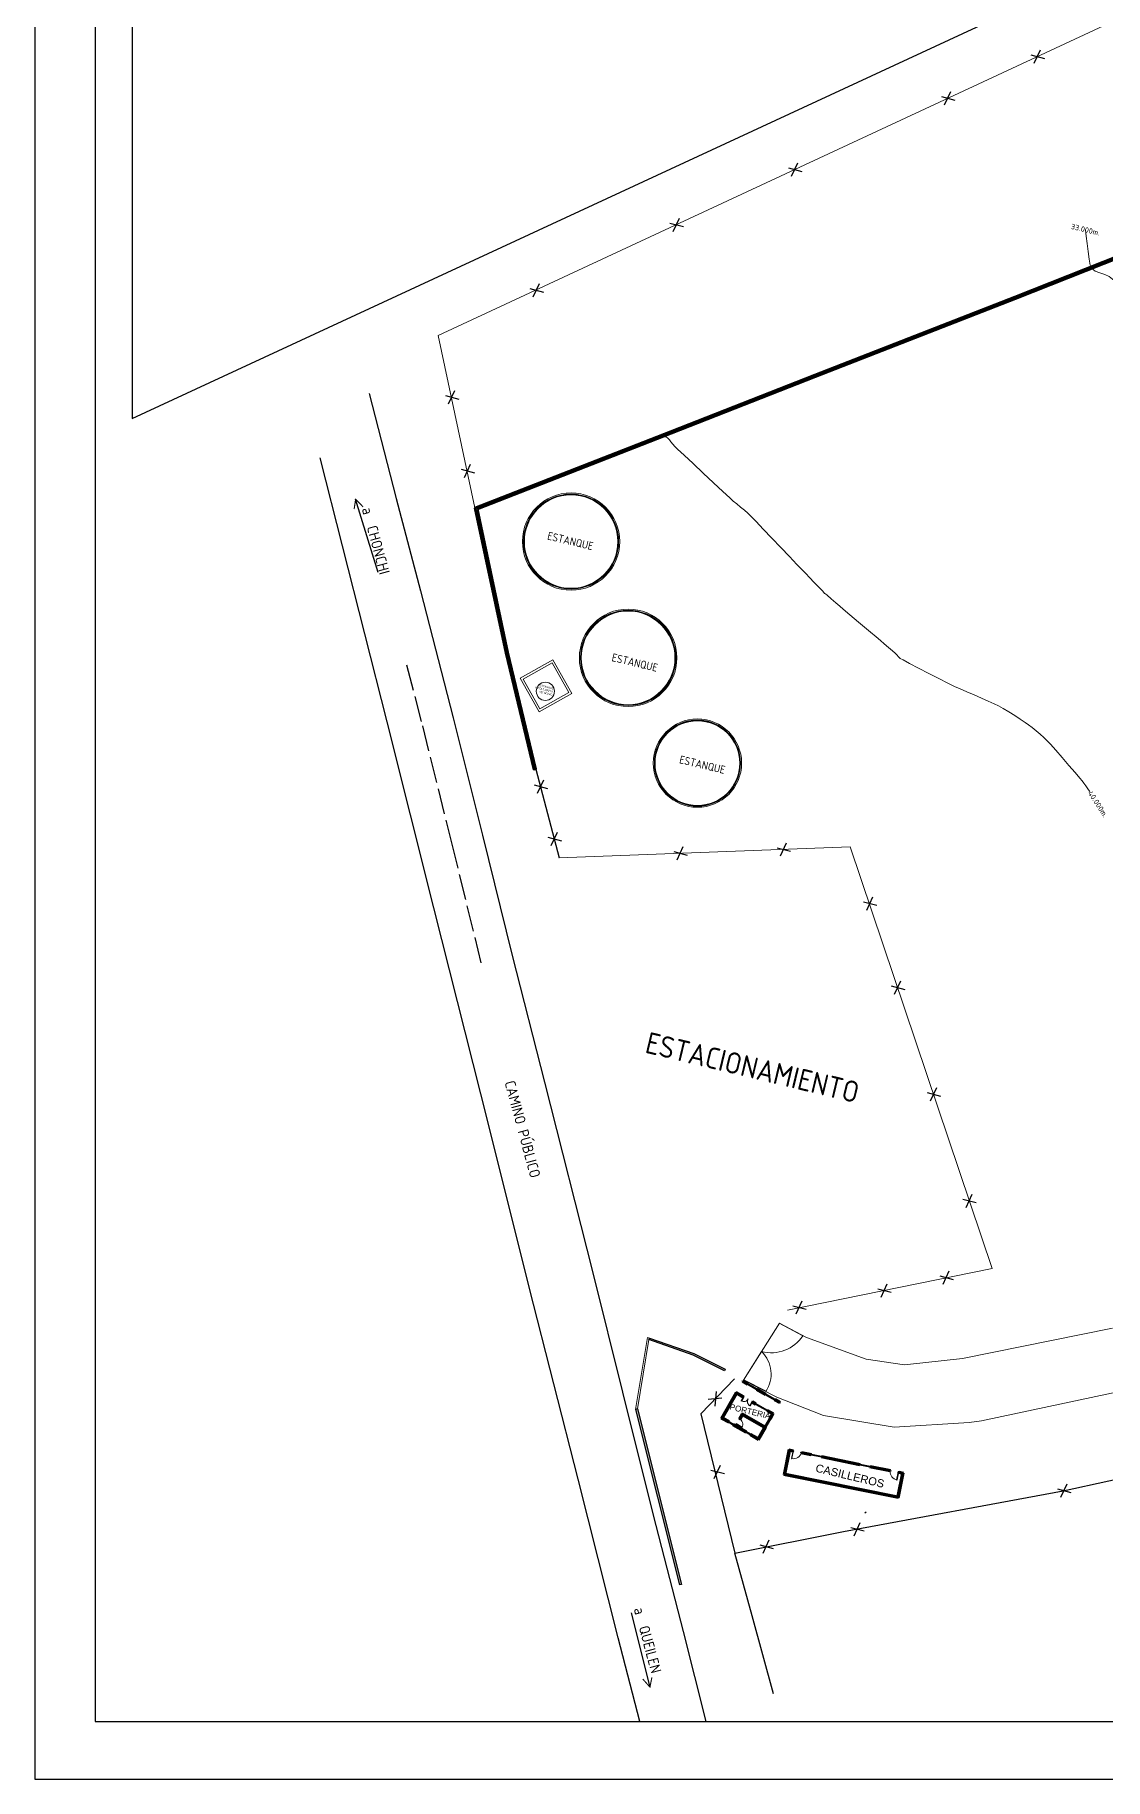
# Model space of a CAD drawing. Header units: inches. Extents: x 725.5 to 800.4, y -655.3 to -591.9.
# Drawn here: x 725.5 to 745.27, y -655.28 to -623.06 of the extents above; entities that cross this region are included whole.
import ezdxf

# ---------------------------------------------------------------- set-up
doc = ezdxf.new("R2010")
doc.units = ezdxf.units.IN
doc.header["$MEASUREMENT"] = 0
doc.linetypes.add('ACAD_ISO02W100', pattern=[15, 12, -3])
doc.linetypes.add('CONTINUA', pattern=[0])
for name, color, linetype in [('023_MUROS_2', 7, 'Continuous'), ('101_FORMATO_E', 7, 'Continuous'), ('A_TEXTOLOCAL', 3, 'Continuous'), ('BARRERA', 7, 'Continuous'), ('CERCO', 7, 'Continuous'), ('EJE', 7, 'Continuous')]:
    doc.layers.add(name, color=color, linetype=linetype)
doc.layers.add('ACHUTECH', color=24, linetype='Continuous', lineweight=18)
doc.layers.add('muro', color=7, linetype='Continuous', lineweight=70)
doc.styles.get("Standard").update_dxf_attribs({"font": 'isocp2.shx'})
doc.styles.add('TEXTO-100', font='romans.shx', dxfattribs={"height": 0.15})

# ---------------------------------------------------------------- blocks, each defined once
blk = doc.blocks.new('A$C5E903277')
at = {"layer": 'CERCO'}
for p, q in [((1.05, 0.09), (0, 0.98)), ((0.22, 0), (0.87, 1.13))]:
    blk.add_line(p, q, dxfattribs=at)
blk = doc.blocks.new('A$C4D580E90')
at = {"color": 7}
for p, q in [((2.3, 7.82), (2.3, 8.8)), ((2.4, 8.8), (2.4, 7.82)), ((2.3, 3.19), (2.3, 4.15)), ((2.4, 4.15), (2.4, 3.19))]:
    blk.add_line(p, q, dxfattribs=at)
at = {"layer": '023_MUROS_2', "color": 7, "lineweight": 50}
for p, q in [((0, 10.94), (2.4, 10.94)), ((0, 0), (0, 10.94)), ((0.1, 10.84), (2.3, 10.84)), ((0.1, 0.1), (0.1, 10.84)), ((2.3, 10.84), (2.3, 10.54)), ((2.4, 10.54), (2.3, 10.54)), ((2.4, 10.94), (2.4, 10.54)), ((2.4, 9.74), (2.3, 9.74)), ((2.3, 9.74), (2.3, 8.8)), ((2.4, 8.8), (2.3, 8.8)), ((2.4, 9.74), (2.4, 8.8)), ((2.4, 7.82), (2.3, 7.82)), ((2.3, 4.15), (2.3, 7.82)), ((2.4, 7.82), (2.4, 4.15)), ((2.4, 4.15), (2.3, 4.15)), ((2.4, 3.19), (2.3, 3.19)), ((2.3, 1.25), (2.3, 3.19)), ((2.4, 3.19), (2.4, 1.25)), ((2.3, 0.1), (0.1, 0.1)), ((2.4, 1.25), (2.3, 1.25)), ((2.4, 0.45), (2.3, 0.45)), ((2.3, 0.45), (2.3, 0.1)), ((2.4, 0.45), (2.4, 0)), ((2.4, 0), (0, 0))]:
    blk.add_line(p, q, dxfattribs=at)
at = {"layer": 'A_TEXTOLOCAL', "color": 7, "lineweight": 30}
for p, q in [((2.4, 10.54), (1.63, 10.54)), ((1.63, 10.54), (1.63, 10.5)), ((1.63, 10.5), (2.4, 10.5)), ((2.4, 10.5), (2.4, 10.54)), ((2.35, 8.8), (2.35, 7.82)), ((2.35, 4.15), (2.35, 3.19)), ((2.4, 0.49), (1.63, 0.49)), ((1.63, 0.49), (1.63, 0.45)), ((1.63, 0.45), (2.4, 0.45)), ((2.4, 0.45), (2.4, 0.49))]:
    blk.add_line(p, q, dxfattribs=at)
at = {"layer": 'ACHUTECH', "color": 7, "linetype": 'CONTINUA', "lineweight": 13, "ltscale": 500}
for centre, radius, start, end in [((2.41, 10.52), 0.78, 178.5308, 269.2798), ((2.42, 0.47), 0.789, 98.6551, 181.4525)]:
    blk.add_arc(centre, radius, start, end, dxfattribs=at)
blk = doc.blocks.new('A$C4EFA50AD')
at = {"layer": 'ACHUTECH', "color": 7, "linetype": 'CONTINUA', "lineweight": 13, "ltscale": 500}
for p, q in [((0, 3.6), (3.5, 3.6)), ((0, 0), (0, 3.6)), ((0.2, 3.4), (3.3, 3.4)), ((0.2, 0.2), (0.2, 3.4)), ((3.3, 3.4), (3.3, 0.2)), ((3.5, 3.6), (3.5, 0)), ((3.5, 0), (0, 0)), ((3.3, 0.2), (0.2, 0.2))]:
    blk.add_line(p, q, dxfattribs=at)
blk.add_circle((1.45, 1.38), 0.85, dxfattribs=at)

msp = doc.modelspace()

# ---------------------------------------------------------------- hatches: boundary and pattern name
at = {"layer": 'BARRERA'}
for points in [[(736.844, -647.163), (736.854, -647.135), (737.673, -647.421), (738.252, -647.71), (738.239, -647.737), (737.662, -647.448)], [(736.634, -648.442), (736.596, -648.452), (737.41, -651.695), (737.448, -651.685)]]:
    msp.add_hatch(color=256, dxfattribs=at).paths.add_polyline_path(points)
at = {"layer": 'muro'}
msp.add_hatch(color=256, dxfattribs=at).paths.add_polyline_path([(734.239, -634.471), (733.675, -631.821), (737.256, -630.426), (739.921, -629.377), (743.617, -627.934), (749.489, -625.61), (756.896, -622.696), (759.656, -621.567), (759.641, -621.531), (756.881, -622.659), (749.474, -625.574), (743.603, -627.897), (739.907, -629.34), (737.242, -630.389), (733.629, -631.797), (734.201, -634.479), (734.719, -636.633), (734.757, -636.624)])

# ---------------------------------------------------------------- linework, layer by layer
at = {"color": 7}
for p, q in [((738.672, -647.975), (738.843, -648.073)), ((738.833, -648.09), (738.662, -647.992)), ((739.165, -648.28), (738.994, -648.182)), ((739.004, -648.165), (739.175, -648.263)), ((739.025, -648.481), (738.811, -648.359)), ((738.821, -648.342), (739.035, -648.464)), ((738.985, -648.77), (739.07, -648.621)), ((738.395, -648.741), (738.318, -648.697)), ((738.328, -648.679), (738.404, -648.723)), ((738.713, -648.923), (738.636, -648.879)), ((738.646, -648.862), (738.723, -648.906)), ((739.087, -648.631), (739.002, -648.779))]:
    msp.add_line(p, q, dxfattribs=at)
at = {"layer": '023_MUROS_2', "color": 7, "lineweight": 50}
for p, q in [((738.57, -647.939), (738.58, -647.922)), ((738.662, -647.992), (738.57, -647.939)), ((738.672, -647.975), (738.58, -647.922)), ((738.662, -647.992), (738.672, -647.975)), ((738.181, -648.618), (738.458, -648.134)), ((738.208, -648.611), (738.466, -648.161)), ((738.458, -648.134), (738.597, -648.213)), ((738.466, -648.161), (738.587, -648.231)), ((738.833, -648.09), (738.843, -648.073)), ((738.994, -648.182), (738.833, -648.09)), ((739.004, -648.165), (738.843, -648.073)), ((738.994, -648.182), (739.004, -648.165)), ((739.165, -648.28), (739.175, -648.263)), ((739.258, -648.333), (739.165, -648.28)), ((739.267, -648.316), (739.175, -648.263)), ((738.318, -648.697), (738.181, -648.618)), ((738.328, -648.679), (738.208, -648.611)), ((738.567, -648.531), (738.512, -648.626)), ((738.575, -648.557), (738.53, -648.636)), ((738.567, -648.531), (738.985, -648.77)), ((738.575, -648.557), (738.975, -648.787)), ((738.749, -648.324), (738.811, -648.359)), ((738.759, -648.307), (738.821, -648.342)), ((738.821, -648.342), (738.811, -648.359)), ((739.035, -648.464), (739.025, -648.481)), ((739.025, -648.481), (739.119, -648.535)), ((739.035, -648.464), (739.146, -648.528)), ((739.07, -648.621), (739.119, -648.535)), ((739.087, -648.631), (739.07, -648.621)), ((739.146, -648.528), (739.087, -648.631)), ((739.258, -648.333), (739.267, -648.316)), ((738.318, -648.697), (738.328, -648.679)), ((738.396, -648.742), (738.406, -648.724)), ((738.636, -648.879), (738.396, -648.742)), ((738.406, -648.724), (738.444, -648.746)), ((738.454, -648.729), (738.444, -648.746)), ((738.471, -648.739), (738.461, -648.756)), ((738.461, -648.756), (738.646, -648.862)), ((738.512, -648.626), (738.53, -648.636)), ((738.636, -648.879), (738.646, -648.862)), ((738.715, -648.924), (738.724, -648.907)), ((738.868, -649.012), (738.715, -648.924)), ((738.724, -648.907), (738.861, -648.985)), ((738.975, -648.787), (738.861, -648.985)), ((739.002, -648.779), (738.868, -649.012)), ((739.002, -648.779), (738.985, -648.77))]:
    msp.add_line(p, q, dxfattribs=at)
at = {"layer": '101_FORMATO_E', "color": 7}
for p, q in [((725.502, -591.885), (725.502, -655.282)), ((726.617, -592.981), (726.617, -654.22)), ((727.298, -595.644), (727.298, -630.145)), ((727.298, -630.145), (754.746, -617.42)), ((726.617, -654.22), (799.296, -654.22)), ((726.617, -654.22), (799.296, -654.22)), ((725.502, -655.282), (800.363, -655.282)), ((725.502, -655.282), (800.363, -655.282))]:
    msp.add_line(p, q, dxfattribs=at)
at = {"layer": 'A_TEXTOLOCAL', "color": 7, "lineweight": 30}
for p, q in [((738.597, -648.213), (738.55, -648.295)), ((738.557, -648.299), (738.55, -648.295)), ((738.557, -648.299), (738.604, -648.217)), ((738.604, -648.217), (738.597, -648.213)), ((738.667, -647.983), (738.838, -648.081)), ((738.999, -648.174), (739.17, -648.272)), ((738.752, -648.303), (738.706, -648.384)), ((738.713, -648.388), (738.706, -648.384)), ((738.713, -648.388), (738.759, -648.307)), ((738.759, -648.307), (738.752, -648.303)), ((738.816, -648.35), (739.03, -648.473)), ((738.323, -648.688), (738.4, -648.732)), ((738.458, -648.722), (738.454, -648.729)), ((738.454, -648.729), (738.561, -648.791)), ((738.565, -648.784), (738.458, -648.722)), ((738.565, -648.784), (738.561, -648.791)), ((738.641, -648.87), (738.718, -648.914)), ((738.993, -648.775), (739.078, -648.626))]:
    msp.add_line(p, q, dxfattribs=at)
at = {"layer": 'ACHUTECH', "color": 7, "linetype": 'CONTINUA', "lineweight": 13, "ltscale": 500}
for p, q in [((725.502, -591.885), (725.502, -655.282)), ((732.952, -628.616), (775.589, -608.753)), ((732.952, -628.616), (733.629, -631.797)), ((735.184, -638.265), (740.562, -638.061)), ((740.562, -638.061), (743.181, -645.849)), ((739.403, -646.621), (743.181, -645.849)), ((739.255, -646.857), (738.592, -647.912)), ((739.685, -647.096), (739.252, -646.862)), ((739.752, -647.126), (739.255, -646.857)), ((745.409, -646.949), (742.635, -647.514)), ((736.596, -648.452), (736.817, -647.123)), ((736.634, -648.442), (736.844, -647.163)), ((736.817, -647.123), (736.854, -647.135)), ((740.856, -647.525), (739.752, -647.126)), ((738.592, -647.912), (738.924, -647.384)), ((741.565, -647.632), (740.856, -647.525)), ((742.635, -647.514), (741.565, -647.632)), ((738.592, -647.912), (739.206, -648.224)), ((738.595, -647.906), (739.007, -648.116)), ((738.597, -648.213), (738.587, -648.231)), ((739.206, -648.224), (740.071, -648.566)), ((742.99, -648.661), (745.676, -648.089)), ((738.759, -648.307), (738.749, -648.324)), ((740.071, -648.566), (741.371, -648.782)), ((738.454, -648.729), (738.471, -648.739)), ((741.371, -648.782), (742.762, -648.696)), ((742.762, -648.696), (742.99, -648.661)), ((726.617, -654.22), (795.677, -654.22))]:
    msp.add_line(p, q, dxfattribs=at)
for points, elevation in [([(746.442, -628.428), (746.442, -628.428), (746.442, -628.428), (746.442, -628.428), (746.442, -628.428), (746.442, -628.428), (746.37, -628.371), (746.24, -628.264), (746.072, -628.124), (745.886, -627.967), (745.7, -627.812), (745.535, -627.675), (745.409, -627.572), (745.343, -627.522), (745.267, -627.489), (745.174, -627.459), (745.085, -627.425), (745.022, -627.378), (744.996, -627.312), (744.974, -627.201), (744.955, -627.064), (744.939, -626.916), (744.923, -626.777), (744.908, -626.663)], 6.505), ([(744.985, -637.035), (744.983, -637.032), (744.952, -636.988), (744.916, -636.936), (744.879, -636.885), (744.846, -636.842), (744.803, -636.79), (744.716, -636.688), (744.602, -636.556), (744.478, -636.412), (744.358, -636.275), (744.26, -636.165), (744.2, -636.099), (744.14, -636.043), (744.069, -635.981), (743.994, -635.916), (743.92, -635.857), (743.856, -635.807), (743.792, -635.762), (743.703, -635.703), (743.6, -635.636), (743.492, -635.568), (743.389, -635.506), (743.302, -635.456), (743.219, -635.416), (743.11, -635.367), (742.984, -635.312), (742.85, -635.255), (742.716, -635.198), (742.593, -635.144), (742.489, -635.096), (742.367, -635.036), (742.201, -634.952), (742.013, -634.855), (741.824, -634.758), (741.659, -634.672), (741.538, -634.607), (741.485, -634.578), (741.454, -634.549), (741.421, -634.514), (741.392, -634.484), (741.344, -634.442), (741.232, -634.346), (741.076, -634.214), (740.898, -634.062), (740.718, -633.909), (740.556, -633.772), (740.433, -633.667), (740.37, -633.613), (740.299, -633.552), (740.212, -633.477), (740.137, -633.413), (740.103, -633.384), (740.093, -633.381), (740.084, -633.378), (740.076, -633.361), (740.049, -633.333), (739.983, -633.264), (739.897, -633.175), (739.81, -633.084), (739.741, -633.013), (739.683, -632.952), (739.577, -632.842), (739.438, -632.696), (739.28, -632.529), (739.115, -632.357), (738.957, -632.193), (738.822, -632.052), (738.721, -631.948), (738.67, -631.896), (738.609, -631.843), (738.537, -631.783), (738.465, -631.724), (738.403, -631.672), (738.338, -631.613), (738.209, -631.493), (738.038, -631.334), (737.847, -631.157), (737.659, -630.98), (737.493, -630.826), (737.374, -630.714), (737.322, -630.664), (737.287, -630.623), (737.249, -630.576), (737.223, -630.544), (737.193, -630.513), (737.16, -630.489), (737.125, -630.488), (737.088, -630.492)], 7.885)]:
    msp.add_lwpolyline(points, dxfattribs=dict(at, elevation=elevation))
for centre, radius in [((735.406, -632.421), 0.898), ((735.406, -632.421), 0.878), ((735.406, -632.421), 0.868), ((735.406, -632.421), 0.863), ((736.46, -634.569), 0.9), ((736.46, -634.569), 0.88), ((736.46, -634.569), 0.87), ((736.46, -634.569), 0.865), ((737.74, -636.514), 0.816), ((737.74, -636.514), 0.796), ((737.74, -636.514), 0.787), ((737.74, -636.514), 0.782)]:
    msp.add_circle(centre, radius, dxfattribs=at)
for centre, radius, start, end in [((739.102, -646.705), 0.702, 255.2982, 326.6183), ((738.526, -647.8), 0.575, 326.0795, 46.2897), ((738.598, -648.219), 0.0898, 237.671, 332.7047), ((738.754, -648.308), 0.0898, 147.671, 242.7047), ((738.464, -648.73), 0.114, 331.9778, 65.1309)]:
    msp.add_arc(centre, radius, start, end, dxfattribs=at)
at = {"layer": 'BARRERA', "ltscale": 0.004}
msp.add_line((740.835, -650.366), (740.857, -650.346), dxfattribs=at)
at = {"layer": 'BARRERA'}
msp.add_lwpolyline([(736.844, -647.163), (736.854, -647.135), (737.673, -647.421), (738.252, -647.71), (738.239, -647.737), (737.662, -647.448)], close=True, dxfattribs=at)
for points in [[(736.634, -648.442), (736.596, -648.452)], [(736.596, -648.452), (737.41, -651.695)], [(736.634, -648.442), (737.448, -651.685)], [(737.448, -651.685), (737.41, -651.695)]]:
    msp.add_lwpolyline(points, dxfattribs=at)
at = {"layer": 'CERCO'}
for points in [[(734.757, -636.624), (735.184, -638.265)], [(738.427, -647.885), (737.805, -648.537)], [(737.805, -648.537), (738.432, -651.111)], [(738.432, -651.111), (740.441, -650.71), (744.496, -649.954), (746.18, -649.59), (749.405, -649.002), (750.924, -648.696)], [(739.143, -653.705), (738.748, -652.269), (738.432, -651.111)]]:
    msp.add_lwpolyline(points, dxfattribs=at)
at = {"layer": 'EJE'}
for p, q in [((731.841, -632.992), (731.427, -631.638)), ((736.514, -652.211), (736.863, -653.583))]:
    msp.add_line(p, q, dxfattribs=at)
at = {"layer": 'EJE', "linetype": 'ACAD_ISO02W100', "ltscale": 0.04}
for p, q in [((732.369, -634.7), (732.659, -635.823)), ((732.659, -635.823), (733.197, -637.986)), ((733.197, -637.986), (733.742, -640.209))]:
    msp.add_line(p, q, dxfattribs=at)
at = {"layer": 'EJE'}
for points in [[(731.677, -629.687), (732.176, -631.625), (732.626, -633.328), (733.231, -635.678), (733.771, -637.844), (734.315, -640.065), (734.917, -642.408), (735.809, -645.927), (736.353, -648.136), (736.923, -650.407), (737.474, -652.556), (737.897, -654.22)], [(736.675, -654.22), (736.278, -652.671), (735.536, -649.74), (734.639, -646.218), (733.889, -643.21), (732.873, -639.19), (732.011, -635.75), (730.769, -630.874)]]:
    msp.add_lwpolyline(points, dxfattribs=at)
at = {"layer": 'muro'}
msp.add_lwpolyline([(734.239, -634.471), (733.675, -631.821), (737.256, -630.426), (739.921, -629.377), (743.617, -627.934), (749.489, -625.61), (756.896, -622.696), (759.656, -621.567), (759.641, -621.531), (756.881, -622.659), (749.474, -625.574), (743.603, -627.897), (739.907, -629.34), (737.242, -630.389), (733.629, -631.797), (734.201, -634.479), (734.719, -636.633), (734.757, -636.624)], close=True, dxfattribs=at)
at = {"layer": 'muro', "const_width": 0.0197}
for points in [[(731.399, -631.822), (731.427, -631.638), (731.566, -631.782)], [(736.899, -653.401), (736.863, -653.583), (736.73, -653.433)]]:
    msp.add_lwpolyline(points, dxfattribs=at)

# ---------------------------------------------------------------- block references
at = {"layer": 'ACHUTECH', "color": 7, "linetype": 'CONTINUA', "lineweight": 13, "ltscale": 500, "xscale": 0.1971200000000001, "yscale": 0.1971200000000001, "zscale": 0.1971200000000001}
for name, p, rotation in [('A$C4EFA50AD', (734.815, -635.564), 29.23195868087045), ('A$C4D580E90', (741.451, -650.087), 78.57227488258117)]:
    msp.add_blockref(name, p, dxfattribs=dict(at, rotation=rotation))
at = {"layer": 'muro', "xscale": 0.1970121470817941, "yscale": 0.1970121470817941, "zscale": 0.1970121470817941}
for p, rotation in [((743.889, -623.389), 285.1014788219539), ((742.235, -624.159), 285.1014788219539), ((739.408, -625.476), 285.1014788219539), ((737.221, -626.496), 285.1014788219539), ((734.635, -627.703), 285.1014788219539), ((733.073, -629.681), 285.1014788219539), ((733.364, -631.044), 285.1014788219539), ((734.714, -636.875), 285.1014788219539), ((734.967, -637.842), 285.1014788219539), ((739.201, -638.034), 285.1014788219539), ((737.292, -638.106), 285.1014788219539), ((740.795, -639.033), 285.1014788219539), ((741.31, -640.586), 285.1014788219539), ((741.973, -642.556), 285.1014788219539), ((742.631, -644.525), 285.1014788219539), ((742.205, -645.946), 285.1014788219539), ((741.06, -646.182), 285.1014788219539), ((739.491, -646.495), 285.1014788219539), ((738.217, -648.283), 124.9288126711196), ((737.978, -649.532), 285.1014788219539), ((744.38, -649.879), 285.1014788219539), ((740.562, -650.591), 285.1014788219539), ((738.881, -650.913), 285.1014788219539)]:
    msp.add_blockref('A$C5E903277', p, dxfattribs=dict(at, rotation=rotation))

# ---------------------------------------------------------------- texts
at = {"layer": 'A_TEXTOLOCAL', "color": 7, "insert": (735.091, -635.12), "char_height": 0.03548, "width": 0.88935, "attachment_point": 3, "rotation": 346.3253, "style": 'TEXTO-100'}
msp.add_mtext('{\\fArial|b0|i0|c0|p34;ESTANQUE \\PHIPOCLORITO\\PDE SODIO}', dxfattribs=at)
at = {"layer": 'ACHUTECH', "color": 7, "linetype": 'CONTINUA', "lineweight": 13, "ltscale": 500, "char_height": 0.0986, "attachment_point": 5}
for s, insert, rotation in [('{33.000m.}', (744.908, -626.659, 6.733), 346.5084), ('{40.000m.}', (745.137, -637.269, 7.885), 303.0144)]:
    msp.add_mtext(s, dxfattribs=dict(at, insert=insert, rotation=rotation))
at = {"layer": 'ACHUTECH', "color": 7, "linetype": 'CONTINUA', "lineweight": 13, "ltscale": 500, "attachment_point": 1, "rotation": 346.5084}
for s, insert, char_height, width in [('ESTANQUE', (734.991, -632.238), 0.1478, 1.40061), ('ESTANQUE', (736.18, -634.483), 0.1478, 1.40061), ('ESTANQUE', (737.429, -636.37), 0.1478, 1.40061), ('ESTACIONAMIENTO', (736.845, -641.476), 0.39424, 3.73495), ('{\\fArial|b0|i0|c0|p34;PORTERIA}', (738.352, -648.348), 0.10778, 1.02104), ('{\\fArial|b0|i0|c0|p34;CASILLEROS}', (739.944, -649.457), 0.14784, 1.40061)]:
    msp.add_mtext(s, dxfattribs=dict(at, insert=insert, char_height=char_height, width=width))
at = {"layer": 'muro'}
for s, p in [('a  CHONCHI  ', (731.538, -631.818)), ('CAMINO PÚBLICO  ', (734.174, -642.411)), ('a  QUEILEN  ', (736.561, -652.14))]:
    msp.add_text(s, height=0.19701, rotation=285.1706, dxfattribs=at).set_placement(p)

doc.saveas('drawing.dxf')
